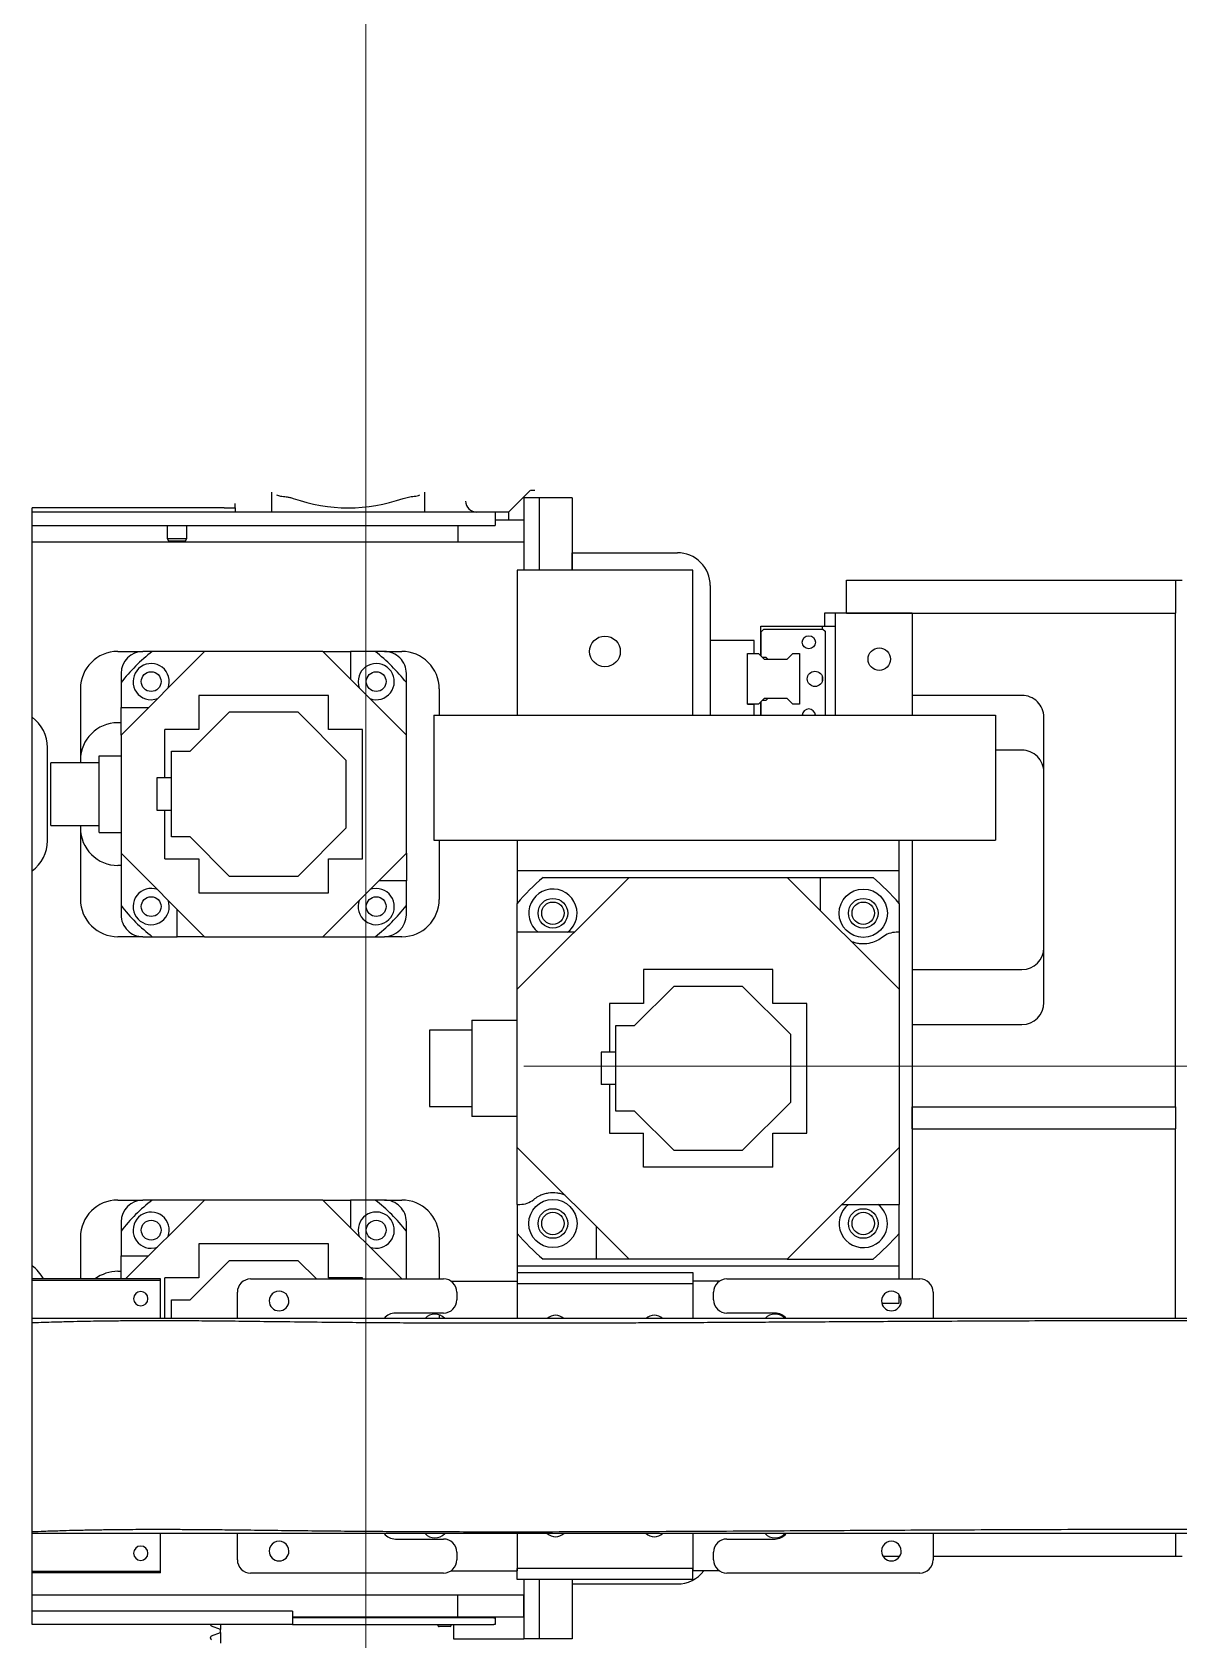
# Model space of a CAD drawing. Extents: x 28911 to 70911, y -59 to 29641.
# Drawn here: x 42049 to 42571, y 21001 to 21734 of the extents above; entities that cross this region are included whole.
import ezdxf
from ezdxf.lldxf.tags import DXFTag

# ---------------------------------------------------------------- set-up
doc = ezdxf.new("R2010")
doc.units = 0
doc.header["$LTSCALE"] = 300
doc.header["$MEASUREMENT"] = 0
doc.linetypes.add('553_Civil-Base$0$DASHDOT2', pattern=[0.5, 0.25, -0.125, 0, -0.125])
for name, color, linetype, lineweight in [('20 CENTERLINE 0.05', 6, 'CENTER', 9), ('22 CONTINUA 0.18', 3, 'Continuous', 18), ('23 CONTINUA 0.35', 4, 'Continuous', 35)]:
    doc.layers.add(name, color=color, linetype=linetype, lineweight=lineweight)
tags = doc.linetypes.add('CENTER', pattern=[2, 1.25, -0.25, 0.25, -0.25]).pattern_tags.tags
tags[10:11] = [DXFTag(74, 4), DXFTag(75, 0), DXFTag(340, '0'), DXFTag(46, 1.0), DXFTag(50, 0.0), DXFTag(44, 0.0), DXFTag(45, 0.0)]
tags[8:9] = [DXFTag(74, 4), DXFTag(75, 0), DXFTag(340, '0'), DXFTag(46, 1.0), DXFTag(50, 0.0), DXFTag(44, 0.0), DXFTag(45, 0.0)]
tags[6:7] = [DXFTag(74, 4), DXFTag(75, 0), DXFTag(340, '0'), DXFTag(46, 1.0), DXFTag(50, 0.0), DXFTag(44, 0.0), DXFTag(45, 0.0)]
tags[4:5] = [DXFTag(74, 4), DXFTag(75, 0), DXFTag(340, '0'), DXFTag(46, 1.0), DXFTag(50, 0.0), DXFTag(44, 0.0), DXFTag(45, 0.0)]

# ---------------------------------------------------------------- blocks, each defined once
blk = doc.blocks.new('A$C6cc84e3b')
at = {"color": 253, "linetype": 'Continuous', "lineweight": 25}
for p, q in [((-2642.45, -955.62), (-2642.45, -837)), ((-2642.45, -837), (-2133.45, -837)), ((-2636.35, -955.62), (-2636.35, -837)), ((-2636.35, -837), (-2618.93, -837)), ((-2628.95, -837), (-2628.95, -1031)), ((-2618.93, -895.5), (-2618.93, -837)), ((-2618.23, -895.5), (-2618.23, -837)), ((-2600.96, -1436.5), (-2600.96, -837)), ((-2502.94, -1436.5), (-2502.94, -837)), ((-2485.63, -895.5), (-2485.63, -837)), ((-2484.93, -895.5), (-2484.93, -837)), ((-2148.95, -837), (-2148.95, -1031)), ((-2141.55, -837), (-2141.55, -1048)), ((-2135.45, -1048), (-2135.45, -837)), ((-2133.45, -924.5), (-2133.45, -837)), ((-2285.2, -844), (-2242.7, -844)), ((-2278.24, -845.5), (-2278.24, -867.5)), ((-2278.24, -845.5), (-2249.66, -845.5)), ((-2249.66, -867.5), (-2249.66, -845.5)), ((-2465.95, -859), (-2484.93, -859)), ((-2278.24, -859), (-2311.95, -859)), ((-2215.95, -859), (-2249.66, -859)), ((-2281.45, -867.5), (-2281.45, -877.5)), ((-2281.45, -867.5), (-2246.45, -867.5)), ((-2246.45, -867.5), (-2246.45, -877.5)), ((-2484.93, -877.5), (-2474.45, -877.5)), ((-2481.45, -876), (-2481.45, -877.5)), ((-2474.45, -877.5), (-2474.45, -890.08)), ((-2463.15, -877.5), (-2474.45, -877.5)), ((-2458.95, -877.5), (-2463.15, -877.5)), ((-2448.95, -876), (-2448.95, -887.5)), ((-2328.95, -887.5), (-2328.95, -876)), ((-2290.88, -877.5), (-2328.95, -915.58)), ((-2314.76, -877.5), (-2318.95, -877.5)), ((-2290.88, -877.5), (-2314.76, -877.5)), ((-2296.45, -877.5), (-2296.45, -876)), ((-2237.03, -877.5), (-2290.88, -877.5)), ((-2198.95, -915.58), (-2237.03, -877.5)), ((-2237.03, -877.5), (-2224.45, -877.5)), ((-2231.45, -877.5), (-2231.45, -876)), ((-2224.45, -877.5), (-2224.45, -890.08)), ((-2213.15, -877.5), (-2224.45, -877.5)), ((-2208.95, -877.5), (-2213.15, -877.5)), ((-2198.95, -876), (-2198.95, -887.5)), ((-2448.95, -915.58), (-2484.93, -879.6)), ((-2448.95, -891.69), (-2448.95, -887.5)), ((-2448.95, -915.58), (-2448.95, -891.69)), ((-2328.95, -887.5), (-2328.95, -891.69)), ((-2328.95, -891.69), (-2328.95, -903)), ((-2271.35, -893.8), (-2271.35, -900.5)), ((-2256.55, -893.8), (-2271.35, -893.8)), ((-2256.55, -900.5), (-2256.55, -893.8)), ((-2198.95, -891.69), (-2198.95, -887.5)), ((-2198.95, -915.58), (-2198.95, -891.69)), ((-2618.93, -895.5), (-2618.23, -895.5)), ((-2618.23, -895.5), (-2600.96, -895.5)), ((-2502.94, -895.5), (-2485.63, -895.5)), ((-2502.94, -897.5), (-2484.45, -897.5)), ((-2502.94, -900.5), (-2494.42, -900.5)), ((-2494.42, -900.5), (-2494.42, -909)), ((-2485.63, -895.5), (-2484.93, -895.5)), ((-2484.45, -913), (-2484.45, -897.5)), ((-2293.45, -897.5), (-2293.45, -913)), ((-2293.45, -897.5), (-2271.35, -897.5)), ((-2283.48, -909), (-2283.48, -900.5)), ((-2283.48, -900.5), (-2244.42, -900.5)), ((-2256.55, -897.5), (-2234.45, -897.5)), ((-2244.42, -900.5), (-2244.42, -909)), ((-2234.45, -913), (-2234.45, -897.5)), ((-2147.45, -898.5), (-2148.45, -899.08)), ((-2148.45, -899.08), (-2148.45, -906.92)), ((-2141.55, -898.5), (-2147.45, -898.5)), ((-2147.45, -898.5), (-2147.45, -907.5)), ((-2328.95, -903), (-2316.38, -903)), ((-2328.95, -915.58), (-2328.95, -903)), ((-2148.45, -906.92), (-2147.45, -907.5)), ((-2147.45, -907.5), (-2141.55, -907.5)), ((-2494.42, -909), (-2476.45, -926.97)), ((-2468.95, -913), (-2484.45, -913)), ((-2468.95, -972), (-2468.95, -913)), ((-2448.95, -969.42), (-2448.95, -915.58)), ((-2328.95, -915.58), (-2328.95, -969.42)), ((-2308.95, -913), (-2308.95, -972)), ((-2293.45, -913), (-2308.95, -913)), ((-2301.45, -926.97), (-2283.48, -909)), ((-2244.42, -909), (-2226.45, -926.97)), ((-2218.95, -913), (-2234.45, -913)), ((-2218.95, -972), (-2218.95, -913)), ((-2198.95, -969.42), (-2198.95, -915.58)), ((-2646.08, -922.81), (-2650.97, -922.81)), ((-2648.71, -918.31), (-2648.34, -918.31)), ((-2647.64, -918.77), (-2646.08, -922.81)), ((-2646.08, -922.81), (-2644.69, -922.81)), ((-2644.69, -922.81), (-2643.13, -918.77)), ((-2642.45, -922.81), (-2644.69, -922.81)), ((-2612.95, -930.5), (-2600.96, -930.5)), ((-2502.94, -930.5), (-2490.95, -930.5)), ((-2476.45, -926.97), (-2476.45, -958.03)), ((-2301.45, -958.03), (-2301.45, -926.97)), ((-2226.45, -926.97), (-2226.45, -958.03)), ((-2133.45, -929.5), (-2135.45, -929.5)), ((-2133.45, -924.5), (-2133.45, -929.5)), ((-2133.45, -929.5), (-2131.45, -929.5)), ((-2618.95, -962.98), (-2618.95, -936.5)), ((-2484.95, -936.5), (-2484.95, -962.98)), ((-2126.41, -946), (-2135.45, -946)), ((-2636.35, -955.62), (-2642.45, -955.62)), ((-2642.45, -955.62), (-2642.45, -1047.33)), ((-2639.45, -1047.33), (-2639.45, -955.62)), ((-2638.95, -955.62), (-2638.95, -1031)), ((-2476.45, -958.03), (-2484.95, -966.53)), ((-2279.48, -980), (-2301.45, -958.03)), ((-2226.45, -958.03), (-2248.42, -980)), ((-2618.95, -972.16), (-2618.95, -962.98)), ((-2484.95, -962.98), (-2484.95, -972.16)), ((-2618.95, -984.53), (-2618.95, -972.16)), ((-2484.95, -1005.42), (-2448.95, -969.42)), ((-2484.95, -972.16), (-2484.95, -984.53)), ((-2484.45, -972), (-2468.95, -972)), ((-2484.45, -987.5), (-2484.45, -972)), ((-2448.95, -969.42), (-2448.95, -982)), ((-2328.95, -969.42), (-2290.88, -1007.5)), ((-2328.95, -969.42), (-2328.95, -993.31)), ((-2308.95, -972), (-2293.45, -972)), ((-2293.45, -972), (-2293.45, -987.5)), ((-2237.03, -1007.5), (-2198.95, -969.42)), ((-2234.45, -972), (-2218.95, -972)), ((-2234.45, -987.5), (-2234.45, -972)), ((-2198.95, -969.42), (-2198.95, -982)), ((-2248.42, -980), (-2279.48, -980)), ((-2639.45, -988), (-2638.95, -988)), ((-2618.95, -989.12), (-2618.95, -984.53)), ((-2618.95, -1024.5), (-2618.95, -989.12)), ((-2484.95, -984.53), (-2484.95, -989.12)), ((-2484.95, -987.5), (-2484.45, -987.5)), ((-2484.95, -989.12), (-2484.95, -1024.5)), ((-2448.95, -982), (-2461.53, -982)), ((-2448.95, -993.31), (-2448.95, -982)), ((-2293.45, -987.5), (-2234.45, -987.5)), ((-2198.95, -982), (-2211.53, -982)), ((-2198.95, -993.31), (-2198.95, -982)), ((-2448.95, -997.5), (-2448.95, -993.31)), ((-2328.95, -993.31), (-2328.95, -997.5)), ((-2303.45, -1007.5), (-2303.45, -994.92)), ((-2198.95, -997.5), (-2198.95, -993.31)), ((-2639.45, -997), (-2638.95, -997)), ((-2639.45, -1002), (-2638.95, -1002)), ((-2639.45, -1003), (-2638.95, -1003)), ((-2603.45, -1002.5), (-2603.45, -1024.5)), ((-2500.45, -1024.5), (-2500.45, -1002.5)), ((-2448.95, -997.5), (-2448.95, -1005.5)), ((-2328.95, -1005.5), (-2328.95, -997.5)), ((-2198.95, -997.5), (-2198.95, -1005.5)), ((-2484.95, -1007.5), (-2463.15, -1007.5)), ((-2463.15, -1007.5), (-2458.95, -1007.5)), ((-2318.95, -1007.5), (-2314.76, -1007.5)), ((-2314.76, -1007.5), (-2303.45, -1007.5)), ((-2290.88, -1007.5), (-2303.45, -1007.5)), ((-2290.88, -1007.5), (-2237.03, -1007.5)), ((-2237.03, -1007.5), (-2213.15, -1007.5)), ((-2213.15, -1007.5), (-2208.95, -1007.5)), ((-2406.33, -1018), (-2406.33, -1037.3)), ((-2371.58, -1018), (-2406.33, -1018)), ((-2371.58, -1037.3), (-2371.58, -1018)), ((-2135.45, -1016), (-2126.41, -1016)), ((-2642.45, -1021.9), (-2642.85, -1021.9)), ((-2501.29, -1022.5), (-2502.94, -1022.5)), ((-2465.95, -1022.5), (-2484.95, -1022.5)), ((-2284.95, -1022.5), (-2311.95, -1022.5)), ((-2227.95, -1020), (-2284.95, -1020)), ((-2284.95, -1020), (-2284.95, -1276)), ((-2227.95, -1020), (-2227.95, -1276)), ((-2215.95, -1022.5), (-2227.95, -1022.5)), ((-2648.95, -1029), (-2648.95, -1061)), ((-2642.45, -1029), (-2648.95, -1029)), ((-2642.85, -1027.9), (-2642.45, -1027.9)), ((-2638.95, -1029), (-2639.45, -1029)), ((-2638.95, -1031), (-2628.95, -1031)), ((-2638.95, -1031), (-2638.95, -1061)), ((-2628.95, -1031), (-2628.95, -1061)), ((-2617.95, -1027.82), (-2617.95, -1048)), ((-2609.45, -1030.5), (-2612.95, -1030.5)), ((-2490.95, -1030.5), (-2494.45, -1030.5)), ((-2485.95, -1027.82), (-2485.95, -1048)), ((-2141.55, -1031), (-2148.95, -1031)), ((-2148.95, -1031), (-2148.95, -1061)), ((-2410.95, -1058), (-2410.95, -1037.3)), ((-2366.95, -1037.3), (-2410.95, -1037.3)), ((-2366.95, -1037.3), (-2366.95, -1058)), ((-2642.45, -1048), (-2642.45, -1047.33)), ((-2639.45, -1047.33), (-2639.45, -1048)), ((-2639.45, -1048), (-2642.45, -1048)), ((-2617.95, -1048), (-2617.95, -1058)), ((-2485.95, -1048), (-2485.95, -1058)), ((-2135.45, -1048), (-2141.55, -1048)), ((-2138.95, -1048), (-2138.95, -1061)), ((-2135.45, -1054), (-2138.95, -1054)), ((-2135.45, -1054), (-2135.45, -1048)), ((-2125.52, -1063.93), (-2135.45, -1054)), ((-2648.95, -1068), (-2648.95, -1061)), ((-2621.95, -1061), (-2648.95, -1061)), ((-2638.95, -1061), (-2628.95, -1061)), ((-2621.95, -1138), (-2621.95, -1058)), ((-2621.95, -1058), (-2616.95, -1058)), ((-2600.96, -1058), (-2617.95, -1058)), ((-2616.95, -1138), (-2616.95, -1058)), ((-2485.95, -1058), (-2502.94, -1058)), ((-2481.95, -1058), (-2486.95, -1058)), ((-2486.95, -1058), (-2486.95, -1138)), ((-2481.95, -1058), (-2481.95, -1138)), ((-2478.95, -1058), (-2481.95, -1058)), ((-2478.95, -1058), (-2478.95, -1232)), ((-2464.16, -1058), (-2478.95, -1058)), ((-2475.95, -1108.96), (-2424.99, -1058)), ((-2450.95, -1058), (-2464.16, -1058)), ((-2450.95, -1058), (-2450.95, -1059.26)), ((-2450.95, -1058), (-2440.95, -1058)), ((-2440.95, -1058), (-2424.99, -1058)), ((-2424.99, -1058), (-2352.92, -1058)), ((-2352.92, -1058), (-2301.95, -1108.96)), ((-2352.92, -1058), (-2336.95, -1058)), ((-2336.95, -1058), (-2326.95, -1058)), ((-2326.95, -1083.96), (-2326.95, -1058)), ((-2326.95, -1058), (-2313.75, -1058)), ((-2298.95, -1058), (-2313.75, -1058)), ((-2284.95, -1058), (-2298.95, -1058)), ((-2298.95, -1232), (-2298.95, -1058)), ((-2161.95, -1058), (-2227.95, -1058)), ((-2161.95, -1138), (-2161.95, -1058)), ((-2128.95, -1061), (-2161.95, -1061)), ((-2138.95, -1061), (-2148.95, -1061)), ((-2128.95, -1068), (-2128.95, -1061)), ((-2648.95, -1083), (-2648.95, -1068)), ((-2621.95, -1068), (-2648.95, -1068)), ((-2128.95, -1068), (-2161.95, -1068)), ((-2128.95, -1083), (-2128.95, -1068)), ((-2125.45, -1064), (-2125.45, -1066)), ((-2475.95, -1094), (-2475.95, -1069.79)), ((-2301.95, -1069.79), (-2301.95, -1108.96)), ((-2621.95, -1083), (-2648.95, -1083)), ((-2623.95, -1083), (-2623.95, -1131)), ((-2621.95, -1083), (-2623.95, -1083)), ((-2128.95, -1083), (-2161.95, -1083)), ((-2161.95, -1083), (-2153.95, -1083)), ((-2153.95, -1083), (-2153.95, -1131)), ((-2460.99, -1094), (-2475.95, -1094)), ((-2475.95, -1108.96), (-2475.95, -1094)), ((-2396.35, -1103), (-2396.35, -1096.3)), ((-2381.55, -1096.3), (-2396.35, -1096.3)), ((-2381.55, -1103), (-2381.55, -1096.3)), ((-2418.45, -1100), (-2418.45, -1115.5)), ((-2396.35, -1100), (-2418.45, -1100)), ((-2408.48, -1111.5), (-2408.48, -1103)), ((-2408.48, -1103), (-2369.42, -1103)), ((-2359.45, -1100), (-2381.55, -1100)), ((-2369.42, -1103), (-2369.42, -1111.5)), ((-2359.45, -1115.5), (-2359.45, -1100)), ((-2475.95, -1181.04), (-2475.95, -1108.96)), ((-2426.45, -1129.47), (-2408.48, -1111.5)), ((-2369.42, -1111.5), (-2351.45, -1129.47)), ((-2301.95, -1108.96), (-2301.95, -1181.04)), ((-2433.95, -1174.5), (-2433.95, -1115.5)), ((-2433.95, -1115.5), (-2418.45, -1115.5)), ((-2343.95, -1115.5), (-2359.45, -1115.5)), ((-2343.95, -1174.5), (-2343.95, -1115.5)), ((-2426.45, -1160.53), (-2426.45, -1129.47)), ((-2351.45, -1129.47), (-2351.45, -1160.53)), ((-2621.95, -1138), (-2616.95, -1138)), ((-2617.95, -1148), (-2617.95, -1138)), ((-2600.96, -1138), (-2617.95, -1138)), ((-2485.95, -1138), (-2502.94, -1138)), ((-2481.95, -1138), (-2486.95, -1138)), ((-2485.95, -1148), (-2485.95, -1138)), ((-2227.95, -1138), (-2161.95, -1138)), ((-2617.95, -1150.18), (-2617.95, -1148)), ((-2612.95, -1147.5), (-2609.45, -1147.5)), ((-2494.45, -1147.5), (-2490.95, -1147.5)), ((-2485.95, -1150.18), (-2485.95, -1148)), ((-2168.95, -1146), (-2227.95, -1146)), ((-2193.95, -1166), (-2193.95, -1146)), ((-2618.95, -1188.88), (-2618.95, -1153.5)), ((-2603.45, -1153.5), (-2603.45, -1175.5)), ((-2500.45, -1175.5), (-2500.45, -1153.5)), ((-2484.95, -1153.5), (-2484.95, -1188.88)), ((-2404.48, -1182.5), (-2426.45, -1160.53)), ((-2351.45, -1160.53), (-2373.42, -1182.5)), ((-2222.95, -1168), (-2222.95, -1163)), ((-2222.95, -1163), (-2199.95, -1163)), ((-2222.95, -1163), (-2222.95, -1166)), ((-2199.95, -1163), (-2199.95, -1168)), ((-2199.95, -1163), (-2199.95, -1166)), ((-2227.95, -1166), (-2222.95, -1166)), ((-2227.95, -1169), (-2221.95, -1169)), ((-2227.95, -1169.2), (-2221.75, -1169.2)), ((-2220.45, -1170.5), (-2222.95, -1168)), ((-2221.3, -1171.38), (-2221.3, -1169.65)), ((-2220.45, -1172.22), (-2221.3, -1171.38)), ((-2220.45, -1181.1), (-2220.45, -1170.5)), ((-2199.95, -1168), (-2202.45, -1170.5)), ((-2202.45, -1170.5), (-2202.45, -1181.1)), ((-2201.6, -1171.38), (-2202.45, -1172.22)), ((-2201.6, -1169.65), (-2201.6, -1171.38)), ((-2201.15, -1169.2), (-2189.95, -1169.2)), ((-2200.95, -1169), (-2187.45, -1169)), ((-2199.95, -1166), (-2193.95, -1166)), ((-2189.95, -1169.2), (-2188.75, -1170.4)), ((-2188.75, -1170.4), (-2188.75, -1197.35)), ((-2187.45, -1169), (-2187.45, -1197)), ((-2433.95, -1174.5), (-2418.45, -1174.5)), ((-2418.45, -1174.5), (-2418.45, -1190)), ((-2359.45, -1174.5), (-2343.95, -1174.5)), ((-2359.45, -1190), (-2359.45, -1174.5)), ((-2475.95, -1181.04), (-2475.95, -1220.21)), ((-2424.99, -1232), (-2475.95, -1181.04)), ((-2373.42, -1182.5), (-2404.48, -1182.5)), ((-2301.95, -1181.04), (-2352.92, -1232)), ((-2301.95, -1181.04), (-2301.95, -1196)), ((-2222.95, -1183.6), (-2220.45, -1181.1)), ((-2222.95, -1186.6), (-2222.95, -1183.6)), ((-2199.95, -1186.6), (-2222.95, -1186.6)), ((-2202.45, -1181.1), (-2199.95, -1183.6)), ((-2199.95, -1183.6), (-2199.95, -1186.6)), ((-2618.95, -1193.47), (-2618.95, -1188.88)), ((-2618.95, -1205.84), (-2618.95, -1193.47)), ((-2484.95, -1188.88), (-2484.95, -1193.47)), ((-2484.95, -1193.47), (-2484.95, -1205.84)), ((-2418.45, -1190), (-2359.45, -1190)), ((-2301.95, -1196), (-2316.92, -1196)), ((-2301.95, -1196), (-2301.95, -1220.21)), ((-2189.75, -1198.35), (-2227.95, -1198.35)), ((-2210.29, -1197), (-2212.62, -1197)), ((-2188.75, -1197.35), (-2189.75, -1198.35)), ((-2187.45, -1197), (-2188.75, -1197)), ((-2187.45, -1197), (-2187.45, -1203)), ((-2181.45, -1198), (-2187.45, -1198)), ((-2181.45, -1203), (-2181.45, -1198)), ((-2618.95, -1215.02), (-2618.95, -1205.84)), ((-2484.95, -1205.84), (-2484.95, -1215.02)), ((-2450.95, -1206.03), (-2450.95, -1232)), ((-2227.95, -1203), (-2181.45, -1203)), ((-2181.45, -1238), (-2181.45, -1203)), ((-2181.45, -1208), (-2166.45, -1208)), ((-2181.45, -1208), (-2181.45, -1358)), ((-2166.45, -1208), (-2166.45, -1358)), ((-2618.95, -1241.5), (-2618.95, -1215.02)), ((-2484.95, -1215.02), (-2484.95, -1241.5)), ((-2611.45, -1232.24), (-2611.45, -1224.76)), ((-2495.95, -1224.11), (-2495.95, -1232)), ((-2326.95, -1232), (-2326.95, -1230.74)), ((-2495.95, -1232), (-2492.12, -1232)), ((-2484.95, -1232), (-2478.95, -1232)), ((-2284.95, -1238), (-2484.95, -1238)), ((-2478.95, -1232), (-2464.16, -1232)), ((-2464.16, -1232), (-2450.95, -1232)), ((-2440.95, -1232), (-2450.95, -1232)), ((-2424.99, -1232), (-2440.95, -1232)), ((-2352.92, -1232), (-2424.99, -1232)), ((-2416.45, -1238), (-2416.45, -1358)), ((-2416.45, -1238), (-2406.45, -1238)), ((-2406.45, -1238), (-2406.45, -1358)), ((-2368.95, -1238), (-2368.95, -1288)), ((-2336.95, -1232), (-2352.92, -1232)), ((-2343.95, -1238), (-2343.95, -1288)), ((-2326.95, -1232), (-2336.95, -1232)), ((-2313.75, -1232), (-2326.95, -1232)), ((-2313.75, -1232), (-2298.95, -1232)), ((-2298.95, -1232), (-2284.95, -1232)), ((-2181.45, -1238), (-2227.95, -1238)), ((-2218.95, -1288), (-2218.95, -1238)), ((-2600.96, -1247.5), (-2612.95, -1247.5)), ((-2611.45, -1358), (-2611.45, -1247.5)), ((-2490.95, -1247.5), (-2502.94, -1247.5)), ((-2227.95, -1276), (-2284.95, -1276)), ((-2243.95, -1288), (-2243.95, -1276)), ((-2358.95, -1298), (-2228.95, -1298)), ((-2611.45, -1361), (-2611.45, -1358)), ((-2600.96, -1358), (-2611.45, -1358)), ((-2502.94, -1358), (-2416.45, -1358)), ((-2406.45, -1358), (-2416.45, -1358)), ((-2406.45, -1358), (-2181.45, -1358)), ((-2166.45, -1358), (-2181.45, -1358)), ((-2166.45, -1358), (-2166.45, -1361))]:
    blk.add_line(p, q, dxfattribs=at)
at = {"color": 253, "linetype": 'Continuous', "lineweight": 25, "flags": 128}
for points in [[(-2470.94, -891.23), (-2470.76, -892.95), (-2470.42, -894.11)], [(-2220.94, -891.23), (-2220.76, -892.95), (-2220.42, -894.11)], [(-2315.22, -899.48), (-2313.5, -899.3), (-2312.34, -898.97)], [(-2462.69, -985.52), (-2464.4, -985.7), (-2465.56, -986.03)], [(-2212.69, -985.52), (-2214.4, -985.7), (-2215.56, -986.03)], [(-2306.97, -993.77), (-2307.15, -992.05), (-2307.48, -990.89)]]:
    blk.add_lwpolyline(points, dxfattribs=at)
at = {"color": 253, "linetype": 'Continuous', "lineweight": 25}
for centre, radius in [((-2462.69, -891.23), 4.5), ((-2315.22, -891.23), 4.5), ((-2212.69, -891.23), 4.5), ((-2462.69, -993.77), 4.5), ((-2315.22, -993.77), 4.5), ((-2212.69, -993.77), 4.5), ((-2459.66, -1074.29), 11), ((-2459.66, -1074.29), 6.75), ((-2459.66, -1074.29), 5.1), ((-2318.24, -1074.29), 6.75), ((-2318.24, -1074.29), 5.1), ((-2198.95, -1098), 7), ((-2211.45, -1193.7), 3.5), ((-2194.75, -1190.9), 3), ((-2459.66, -1215.71), 6.75), ((-2318.24, -1215.71), 11), ((-2318.24, -1215.71), 6.75), ((-2459.66, -1215.71), 5.1), ((-2318.24, -1215.71), 5.1), ((-2202.45, -1223), 5.1)]:
    blk.add_circle(centre, radius, dxfattribs=at)
for centre, radius, start, end in [((-2492.7, -827), 17, 297.20782, 323.96812), ((-2285.2, -827), 17, 216.03188, 270), ((-2242.7, -827), 17, 270, 323.96812), ((-2465.95, -876), 17, 0, 90), ((-2311.95, -876), 17, 90, 180), ((-2279.45, -876), 17, 90, 180), ((-2248.45, -876), 17, 0, 90), ((-2215.95, -876), 17, 0, 90), ((-2498.45, -876), 17, 0, 37.28915), ((-2513.95, -942.5), 82.5, 38.01228, 51.98772), ((-2458.95, -887.5), 10, 0, 90), ((-2318.95, -887.5), 10, 90, 180), ((-2263.95, -942.5), 82.5, 128.01228, 141.98772), ((-2263.95, -942.5), 82.5, 38.01228, 51.98772), ((-2208.95, -887.5), 10, 0, 90), ((-2609.93, -886.5), 3.28, 0, 180), ((-2609.93, -886.5), 3.28, 180, 0), ((-2493.93, -886.5), 3.28, 0, 180), ((-2493.93, -886.5), 3.28, 180, 0), ((-2462.69, -891.23), 8.25, 249.61998, 180), ((-2315.22, -891.23), 8.25, 339.61998, 270), ((-2212.69, -891.23), 8.25, 249.61998, 180), ((-2612.95, -936.5), 6, 90, 180), ((-2490.95, -936.5), 6, 360, 90), ((-2608.95, -949.5), 4.5, 90, 270), ((-2608.95, -949.5), 4.5, 270, 90), ((-2494.95, -949.5), 4.5, 90, 270), ((-2494.95, -949.5), 4.5, 270, 90), ((-2058.95, -981), 74.57, 160.41212, 199.58788), ((-2462.69, -993.77), 8.25, 159.61998, 90), ((-2315.22, -993.77), 8.25, 69.61998, 0), ((-2212.69, -993.77), 8.25, 159.61998, 90), ((-2513.95, -942.5), 82.5, 308.01228, 321.98772), ((-2263.95, -942.5), 82.5, 218.01228, 231.98772), ((-2263.95, -942.5), 82.5, 308.01228, 321.98772), ((-2596.95, -1002.5), 6.5, 128.05534, 180), ((-2506.95, -1002.5), 6.5, 0, 51.94466), ((-2458.95, -997.5), 10, 270, 0), ((-2318.95, -997.5), 10, 180, 270), ((-2208.95, -997.5), 10, 270, 0), ((-2465.95, -1005.5), 17, 270, 0), ((-2311.95, -1005.5), 17, 180, 270), ((-2215.95, -1005.5), 17, 270, 0), ((-2596.95, -1020.5), 6, 131.89679, 228.10321), ((-2506.95, -1020.5), 6, 311.89679, 48.10321), ((-2642.85, -1022.4), 0.5, 90, 180), ((-2612.95, -1024.5), 6, 180, 270), ((-2609.45, -1024.5), 6, 270, 0), ((-2494.45, -1024.5), 6, 180, 270), ((-2490.95, -1024.5), 6, 270, 0), ((-2642.85, -1027.4), 0.5, 180, 270), ((-2130.45, -1039.5), 5, 90, 180), ((-2388.95, -1145), 115, 130.84149, 139.15851), ((-2440.95, -1059.26), 10, 180, 218.77497), ((-2388.95, -1145), 115, 40.84149, 49.15851), ((-2318.24, -1074.29), 11, 270, 142.37501), ((-2596.95, -1075.5), 5.5, 136.76072, 223.23928), ((-2506.95, -1075.5), 5.5, 316.76071, 43.23929), ((-2318.24, -1074.29), 11, 217.62499, 270), ((-2596.95, -1120.5), 5.5, 136.76072, 223.23928), ((-2506.95, -1120.5), 5.5, 316.76071, 43.23929), ((-2608.95, -1131), 15, 180, 233.1301), ((-2168.95, -1131), 15, 270, 0), ((-2612.95, -1153.5), 6, 90, 180), ((-2609.45, -1153.5), 6, 360, 90), ((-2494.45, -1153.5), 6, 90, 180), ((-2490.95, -1153.5), 6, 360, 90), ((-2596.95, -1175.5), 6, 131.89679, 228.10321), ((-2506.95, -1175.5), 6, 311.89679, 48.10321), ((-2596.95, -1175.5), 6.5, 180, 231.94466), ((-2506.95, -1175.5), 6.5, 308.05534, 0), ((-2228.15, -1190.9), 3, 273.82255, 86.17745), ((-2459.66, -1215.71), 11, 37.65194, 270), ((-2388.95, -1145), 115, 220.84149, 229.15851), ((-2459.66, -1215.71), 11, 270, 322.34806), ((-2388.95, -1145), 115, 310.84149, 319.15851), ((-2608.95, -1228.5), 4.5, 90, 270), ((-2608.95, -1228.5), 4.5, 270, 90), ((-2494.95, -1228.5), 4.5, 90, 270), ((-2494.95, -1228.5), 4.5, 270, 90), ((-2336.95, -1230.74), 10, 0, 38.77497), ((-2612.95, -1241.5), 6, 180, 270), ((-2490.95, -1241.5), 6, 270, 0), ((-2358.95, -1288), 10, 180, 270), ((-2333.95, -1288), 10, 180, 270), ((-2253.95, -1288), 10, 270, 0), ((-2228.95, -1288), 10, 270, 0)]:
    blk.add_arc(centre, radius, start, end, dxfattribs=at)
for centre, start_param, end_param in [((-2648.71, -919.01), 4.712389, 5.934119), ((-2648.34, -919.01), 3.490659, 4.712389), ((-2642.43, -919.01), 4.712389, 5.934119)]:
    blk.add_ellipse(centre, major_axis=(-0.743, 0), ratio=0.942641, start_param=start_param, end_param=end_param, dxfattribs=at)
for points, knots in [([(-2600.06, -837), (-2599.99, -838.8), (-2599.83, -842.99), (-2599.63, -849.18), (-2599.48, -854.67), (-2599.38, -858.72), (-2599.32, -861.53), (-2599.28, -863.86), (-2599.24, -865.82), (-2599.21, -867.83), (-2599.17, -870.72), (-2599.11, -874.81), (-2599.07, -880.06), (-2599.03, -886), (-2599.01, -892.55), (-2599.02, -899.73), (-2599.05, -907.52), (-2599.11, -915.94), (-2599.21, -926.28), (-2599.35, -938.52), (-2599.52, -952.29), (-2599.69, -965.96), (-2599.82, -979.19), (-2599.92, -991.96), (-2600, -1004.25), (-2600.06, -1017.45), (-2600.11, -1031.39), (-2600.13, -1046.05), (-2600.13, -1060.17), (-2600.1, -1085.73), (-2599.97, -1122.85), (-2599.76, -1162.61), (-2599.58, -1193.37), (-2599.46, -1215.31), (-2599.34, -1237.67), (-2599.22, -1260.69), (-2599.12, -1284.53), (-2599.03, -1309.19), (-2598.97, -1334.69), (-2598.94, -1361.17), (-2598.96, -1388.31), (-2599.02, -1413.57), (-2599.1, -1429.61), (-2599.14, -1436.5)], [0.0387033, 0.0387033, 0.0387033, 0.0387033, 0.0473853, 0.0588694, 0.0684966, 0.0738033, 0.0783213, 0.0820506, 0.084991, 0.0877729, 0.0917209, 0.0988854, 0.1074358, 0.1169633, 0.1274725, 0.1389693, 0.1514612, 0.1649578, 0.1794707, 0.2012311, 0.2237997, 0.2457431, 0.2669785, 0.2874542, 0.3071668, 0.3261146, 0.3509161, 0.3742655, 0.3966195, 0.4188363, 0.4971985, 0.5752041, 0.6100858, 0.6451445, 0.6807514, 0.7176487, 0.755874, 0.7954273, 0.8363087, 0.8785193, 0.9228251, 0.9668496, 1, 1, 1, 1]), ([(-2504.15, -1436.5), (-2504.1, -1427.1), (-2503.98, -1405.33), (-2503.94, -1370.84), (-2503.97, -1332.68), (-2504.08, -1293.46), (-2504.22, -1261.86), (-2504.33, -1238.29), (-2504.41, -1223.34), (-2504.49, -1208.93), (-2504.57, -1195.23), (-2504.64, -1182.21), (-2504.72, -1169.17), (-2504.79, -1156.21), (-2504.86, -1143.46), (-2504.92, -1131.71), (-2504.97, -1120.96), (-2505.01, -1111.21), (-2505.04, -1102.45), (-2505.07, -1094.69), (-2505.08, -1088.07), (-2505.1, -1081.92), (-2505.11, -1075.57), (-2505.12, -1068.16), (-2505.13, -1059.91), (-2505.13, -1050.84), (-2505.12, -1041), (-2505.1, -1030.24), (-2505.07, -1018.56), (-2505.01, -1006), (-2504.93, -992.94), (-2504.81, -978.36), (-2504.65, -962.87), (-2504.45, -946.71), (-2504.26, -931.54), (-2504.12, -918.19), (-2504.04, -906.57), (-2504.01, -896.59), (-2504.02, -887.45), (-2504.07, -879.37), (-2504.13, -872.51), (-2504.22, -866.41), (-2504.32, -860.45), (-2504.46, -853.93), (-2504.67, -846.24), (-2504.86, -840.51), (-2504.99, -837.2), (-2504.99, -837)], [0, 0, 0, 0, 0.0452235, 0.1047386, 0.1659408, 0.2288365, 0.2934336, 0.3179879, 0.342228, 0.3653407, 0.3873195, 0.4081532, 0.4280044, 0.4500543, 0.4704962, 0.4893378, 0.5065798, 0.5222232, 0.5362693, 0.5487196, 0.5595755, 0.5680983, 0.5782913, 0.5901625, 0.6037093, 0.6180072, 0.6337873, 0.6510457, 0.6697777, 0.6899779, 0.7114999, 0.7326072, 0.7601211, 0.7860164, 0.8103643, 0.8331461, 0.8502301, 0.8662857, 0.881166, 0.8941708, 0.9051781, 0.9141748, 0.9235024, 0.9338675, 0.9455475, 0.960512, 0.9614738, 0.9614738, 0.9614738, 0.9614738]), ([(-2127.61, -948.4), (-2127.8, -948.98), (-2128.22, -950.23), (-2128.39, -952.39), (-2128.71, -954.4), (-2129.04, -955.46), (-2129.21, -956)], [0, 0, 0, 0, 0.288137, 0.620588, 0.806878, 1, 1, 1, 1]), ([(-2129.21, -1006), (-2128.97, -1006.81), (-2128.47, -1008.55), (-2128.3, -1010.75), (-2128.04, -1012.46), (-2127.75, -1013.22), (-2127.61, -1013.6)], [0, 0, 0, 0, 0.28815, 0.61324, 0.803336, 1, 1, 1, 1]), ([(-2643.35, -1024.9), (-2643.35, -1024.59), (-2643.35, -1024.1), (-2643.35, -1023.52), (-2643.35, -1023.12), (-2643.35, -1022.8), (-2643.35, -1022.49), (-2643.35, -1022.43), (-2643.35, -1022.4)], [0, 0, 0, 0, 0.239443, 0.36979, 0.5, 0.630347, 0.760557, 1, 1, 1, 1]), ([(-2643.35, -1027.4), (-2643.35, -1027.37), (-2643.35, -1027.31), (-2643.35, -1027), (-2643.35, -1026.68), (-2643.35, -1026.28), (-2643.35, -1025.7), (-2643.35, -1025.21), (-2643.35, -1024.9)], [0, 0, 0, 0, 0.239443, 0.36979, 0.5, 0.630347, 0.760557, 1, 1, 1, 1]), ([(-2643.35, -1027.4), (-2643.35, -1027.37), (-2643.35, -1027.31), (-2643.35, -1027.02), (-2643.35, -1026.81), (-2643.35, -1026.72)], [0, 0, 0, 0, 0.5002817, 0.7726232, 1, 1, 1, 1]), ([(-2446.8, -1079.81), (-2446.57, -1079.21), (-2446.11, -1078.01), (-2445.61, -1075.44), (-2445.63, -1072.74), (-2446.25, -1070.13), (-2447.1, -1067.94), (-2448.04, -1066.42), (-2448.65, -1065.65), (-2448.75, -1065.52)], [0, 0, 0, 0, 0.125686, 0.251459, 0.501355, 0.633664, 0.765848, 0.962308, 1, 1, 1, 1]), ([(-2329.16, -1224.48), (-2329.7, -1223.73), (-2330.78, -1222.23), (-2331.97, -1219.07), (-2332.34, -1216.1), (-2332.11, -1213.52), (-2331.7, -1211.71), (-2331.28, -1210.64), (-2331.11, -1210.19)], [0, 0, 0, 0, 0.206394, 0.411634, 0.643845, 0.774322, 0.904748, 1, 1, 1, 1])]:
    blk.add_open_spline(points, degree=3, knots=knots, dxfattribs=at)
blk = doc.blocks.new('A$Ca74f9bd3')
at = {"layer": '22 CONTINUA 0.18', "color": 7}
blk.add_line((-989.01, 3513.64), (-989.01, -2634), dxfattribs=at)
at = {"color": 3, "linetype": '553_Civil-Base$0$DASHDOT2', "ltscale": 50, "rotation": 270}
blk.add_blockref('A$C6cc84e3b', (0, -2388), dxfattribs=at)

msp = doc.modelspace()

# ---------------------------------------------------------------- linework, layer by layer
at = {"layer": '20 CENTERLINE 0.05'}
msp.add_line((42272.732, 21262.689), (60272.732, 21262.689), dxfattribs=at)

# ---------------------------------------------------------------- block references
at = {"layer": '23 CONTINUA 0.35', "rotation": 180}
msp.add_blockref('A$Ca74f9bd3', (41211.626, 21262.689), dxfattribs=at)

doc.saveas('drawing.dxf')
